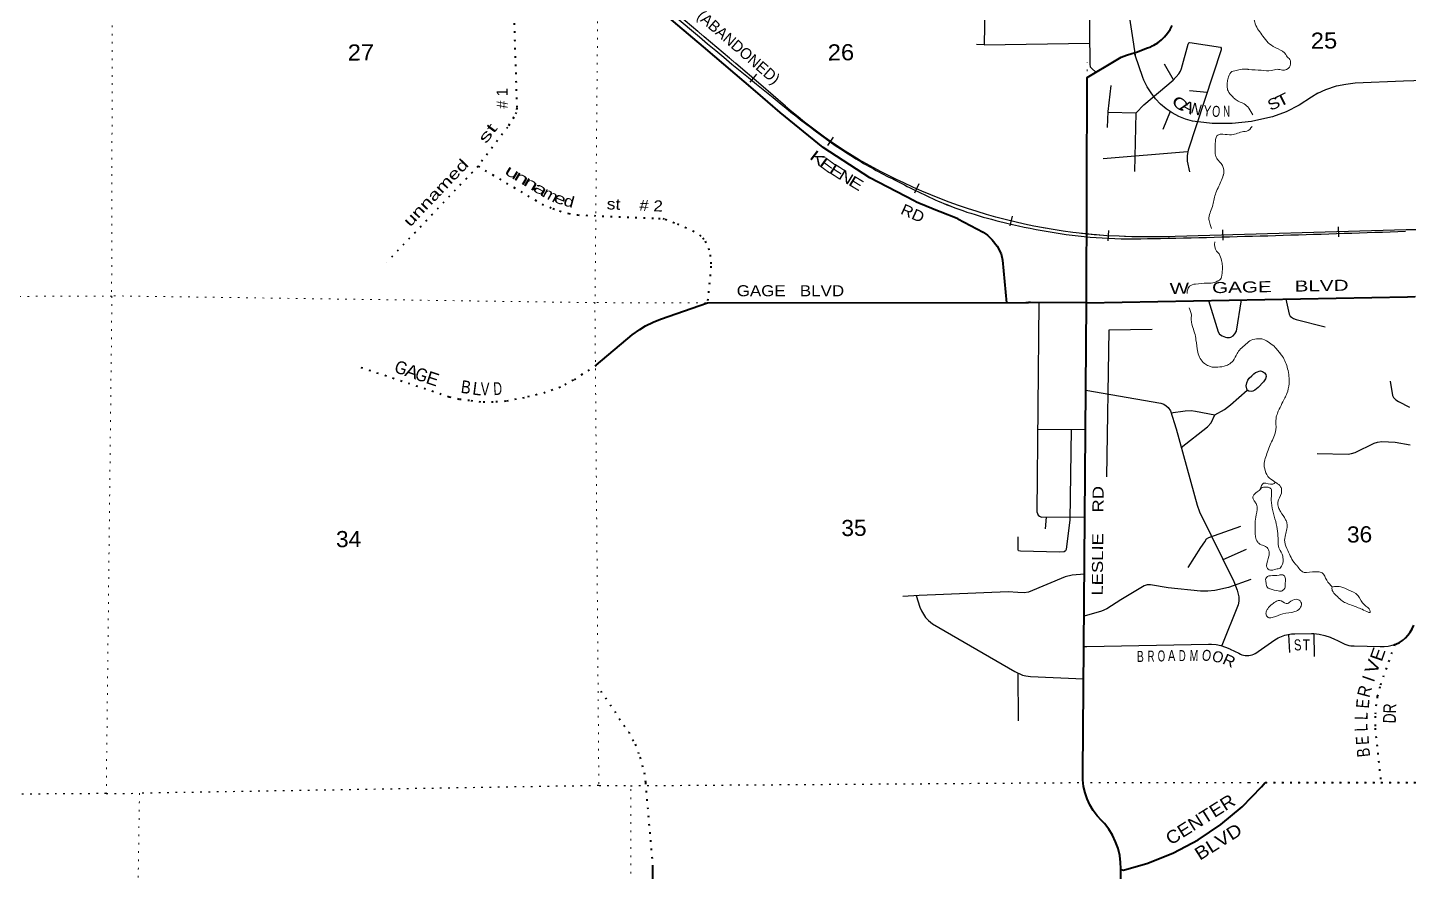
# Model space of a CAD drawing. Header units: feet. Extents: x 245918 to 509309, y -547785 to -360805.
# Drawn here: x 429036 to 444063, y -468071 to -458892 of the extents above; entities that cross this region are included whole.
import ezdxf
from ezdxf.enums import TextEntityAlignment as Align

# ---------------------------------------------------------------- set-up
doc = ezdxf.new("R2010")
doc.units = ezdxf.units.FT
doc.header["$LTSCALE"] = 60
doc.linetypes.add('DOTTED', pattern=[1.5, 0.3, -1.2])
doc.linetypes.add('LONG_DASHED', pattern=[7.5, 6, -1.5])
for name, color, linetype, lineweight in [('26', 7, 'Continuous', 40), ('27', 7, 'Continuous', 13), ('29', 7, 'Continuous', 25), ('34', 7, 'Continuous', 25), ('39', 7, 'Continuous', 13), ('53', 7, 'DOTTED', 40), ('6', 7, 'DOTTED', 25), ('63', 7, 'Continuous', 25), ('7', 7, 'DOTTED', 13)]:
    doc.layers.add(name, color=color, linetype=linetype, lineweight=lineweight)
doc.layers.add('30', color=7, linetype='Continuous')
doc.layers.add('54', color=7, linetype='Continuous')

msp = doc.modelspace()

# ---------------------------------------------------------------- linework, layer by layer
at = {"layer": '26'}
for p, q in [((440530.49, -465625.11), (440560.14, -461885.31)), ((440560.14, -461885.31), (444053.58, -461819.94)), ((444053.58, -461819.94), (444136.59, -461818.38))]:
    msp.add_line(p, q, dxfattribs=at)
for points in [[(439161.5, -460973.81), (439117.63, -460953.86), (439005.01, -460910.42), (438980.1, -460901.31), (438955.01, -460890.95), (438735.73, -460800.4), (438710.83, -460790.12), (438685.73, -460777.15), (438200.79, -460526.58), (437694.94, -460195.87), (437226.42, -459814.1), (436959.04, -459582.4), (436390.52, -459101.31), (435834.39, -458630.71), (435246.37, -458133.12)], [(441079.51, -459166.37), (441104.51, -459157.14), (441225.25, -459112.59), (441250.34, -459103.33), (441275.25, -459091.2), (441294.53, -459081.81), (441336.31, -459055.74), (441375.14, -459025.45), (441410.6, -458991.26), (441442.28, -458953.56), (441469.85, -458912.75), (441493, -458869.28)], [(440560.14, -461885.31), (440568.17, -459433.3), (440883.83, -459245.57), (440937.72, -459214.76), (440995.46, -459189.73), (441054.51, -459173.32), (441079.51, -459166.37)], [(439161.5, -460973.81), (439433.9, -461116.33), (439482.91, -461149.98), (439534.95, -461201.48), (439588.13, -461270.66), (439630.68, -461353.14), (439647.41, -461420.77), (439690.64, -461885.12)], [(435223.78, -462565.22), (435615.38, -462235.08), (435697.83, -462175.32), (435758.99, -462135.41), (435844.08, -462095.5), (435925.14, -462062.6), (436435.17, -461884.41)], [(436435.17, -461884.41), (439899.33, -461883.4), (439930.55, -461882.74)], [(440560.14, -461885.31), (439949.33, -461882.82), (439930.55, -461882.74)], [(443912.94, -465603.41), (443926.88, -465599.07), (443966.65, -465581.95), (443967.32, -465581.63), (444000.34, -465557.96), (444030.7, -465530.97), (444058.08, -465500.95), (444082.16, -465468.23), (444102.7, -465433.18), (444122.38, -465392.52)], [(440933.42, -468051.79), (440933.08, -468039.39), (440931.32, -467974.27), (440921.12, -467897.4), (440902.95, -467822.01), (440877, -467748.93), (440843.55, -467678.97), (440802.97, -467612.89), (440755.7, -467551.41), (440725.04, -467517.74), (440676.68, -467465.76), (440634.02, -467409.01), (440597.52, -467348.12), (440567.59, -467283.74), (440544.55, -467216.59), (440528.65, -467147.4), (440520.08, -467076.92), (440518.92, -467005.93), (440519.66, -466990.38), (440530.49, -465625.11)], [(440933.42, -468051.79), (440963.8, -468057.29), (441228.34, -467982.16), (441507.69, -467870.11), (441773.8, -467729.48), (442023.76, -467561.8), (442254.82, -467368.91), (442464.44, -467152.93), (442505.17, -467105.27)], [(435838.16, -468006.5), (435831.94, -468775.92)], [(440563.34, -472052.66), (440564.4, -472050.69), (440682.89, -471830.11), (440808.53, -471558.45), (440831.68, -471498.7), (440898.38, -471260.28), (440939.79, -471016.2), (440955.46, -470769.13), (440955.6, -470741.28), (440933.73, -468089.39), (440933.42, -468051.79)]]:
    msp.add_lwpolyline(points, dxfattribs=at)
at = {"layer": '29'}
for p, q in [((439447.41, -459077.49), (439362.3, -459073.83)), ((441506.18, -459459.81), (441408.06, -459290.8)), ((441682.07, -459577.02), (441873.85, -459593.73)), ((440791.02, -459810.37), (441099.78, -459818.42)), ((441470.26, -459804.17), (441392.09, -460000.08)), ((440741.5, -460314.36), (441660.45, -460239.88)), ((440029.35, -463262.16), (440549.22, -463262.84)), ((440121.5, -464217.44), (440108.51, -464344.91)), ((442045.71, -464677.33), (442301.63, -464567.65)), ((442757.05, -465492.65), (442768.23, -465689.25)), ((443032.66, -465483.08), (443037.62, -465733.56)), ((439813.22, -465911.72), (439815.45, -466433.4))]:
    msp.add_line(p, q, dxfattribs=at)
for points in [[(440577.31, -457491.94), (440595.02, -459288.72), (440600.71, -459317.19), (440617.08, -459338.25), (440662.19, -459377.38)], [(440580.1, -457775.16), (440725.31, -457865.2), (440817.27, -457938.81), (440866.31, -458012.41), (440915.36, -458110.55), (440946.01, -458239.36), (441088.33, -459191.38)], [(440582.64, -458032.28), (439462.87, -458038.69), (439447.41, -459077.49), (440592.78, -459061.08)], [(441084.76, -460457.43), (441100.12, -459818.06), (441182.49, -459730.57), (441503.58, -459462.68), (441565.48, -459394.41), (441581.85, -459366.33), (441593.17, -459335.11), (441666.05, -459071.48), (441675.41, -459057.44), (441685.71, -459053.71), (442017.1, -459103.15), (442023.89, -459113.6), (442026.23, -459132.32), (441664.9, -460226.41), (441655.53, -460283.65), (441657.23, -460344.39), (441681.54, -460459.75)], [(443078.24, -459603.73), (443007.81, -459649.05), (442874.07, -459735.05), (442732.07, -459806.59), (442583.37, -459862.9), (442567.39, -459867.23), (442357.28, -459911.61), (442143.69, -459933.79), (441928.95, -459933.51), (441715.41, -459910.8), (441638.53, -459888.41), (441564.41, -459858.12), (441493.87, -459820.24), (441427.67, -459775.19), (441366.54, -459723.48), (441311.15, -459665.65), (441262.12, -459602.36), (441219.96, -459534.28), (441185.15, -459462.17), (441173.7, -459433.25), (441088.33, -459191.38), (441079.51, -459166.37)], [(440823.92, -459521.9), (440791.5, -459806.12), (440784.94, -459980)], [(443078.24, -459603.73), (443166, -459563.82), (443280.34, -459526.57), (443384.05, -459505.28), (443482.88, -459490.94), (444008.31, -459469.96)], [(444008.31, -459469.96), (444234.73, -459464.84), (444424.17, -459462.25)], [(440042.53, -461883.2), (440020.76, -464160.89), (440033.55, -464196.27), (440047.58, -464207.97), (440071.95, -464217.81), (440541.68, -464214.31)], [(441886.12, -461860.84), (441992.31, -462200.18), (442008.69, -462225.92), (442035.35, -462246.23), (442071.83, -462261.03), (442088.79, -462263.36), (442117.77, -462262.6), (442131.24, -462258.21), (442154.63, -462246.51), (442175.33, -462224.75), (442192.49, -462193.23), (442246.62, -461854.06)], [(442730.3, -461844.97), (442766.47, -462010.64), (442775.83, -462029.34), (442792.27, -462043.71), (442813.25, -462055.09), (442843.65, -462066.8), (443158.76, -462146.39)], [(441273.04, -462177.26), (440802.6, -462184.45), (440776.13, -463778.66)], [(440552.63, -462837.52), (441368.97, -462976.22), (441400.6, -462988.79), (441428.67, -463007.51), (441449.72, -463026.23), (441472.8, -463062.06), (441536.77, -463258.52), (441765.45, -464086.85), (441790.59, -464158.84), (442164.8, -464919.37), (442200.28, -465011), (442218.6, -465085.52), (442218.6, -465129.98), (442209.45, -465170.58), (442031.49, -465612.89)], [(441956.24, -463104.54), (442060.15, -463044.95), (442128.33, -462997.32), (442307.36, -462836.05)], [(443863.38, -462739.73), (443889.69, -462892.83), (443901.38, -462916.23), (443927.47, -462942.19), (443955.17, -462960.69), (444076.73, -463021.96)], [(441479.63, -463083.04), (441632.15, -463061.33), (441699.98, -463058.99), (441745.19, -463064.73), (441956.24, -463104.54)], [(441592.04, -463458.71), (441876.74, -463235.9), (441917.49, -463192.37), (441956.24, -463104.54)], [(440393.82, -463262.64), (440376.92, -464247.79), (440339.93, -464568.35), (440332.92, -464584.73), (440315.75, -464596.49), (440265.74, -464599.46), (439841.76, -464587.07), (439818.37, -464582.39), (439814.61, -464570.33), (439815.88, -464432.51)], [(443069.92, -463524.13), (443408.49, -463531.49), (443442.97, -463524.66), (443482.73, -463512.96), (443690.52, -463414.14), (443728.31, -463402.97), (443775.08, -463395.95), (443848.37, -463397.07), (443917.75, -463402.97), (444081.32, -463430.47)], [(441664.77, -464765.83), (441802.65, -464549.45), (441846.72, -464486.45), (441867.77, -464453.69), (441890.59, -464439.89), (442238.56, -464315.26)], [(440536.73, -464837.87), (440402.5, -464849.17), (440327.09, -464865.87), (439928.9, -465034.03), (439880.03, -465042.37), (439811.95, -465038.71), (439707.57, -465029.76), (438737.14, -465068.7), (438561.15, -465080.13)], [(442348.2, -464896.27), (442105.61, -464982.89), (441956.65, -465015.31), (441881.81, -465024.67), (441802.02, -465022.77), (441448.85, -464985.74), (441255, -464954.47), (441219.92, -464954.47), (441188.12, -464964.88), (440932.79, -465115.66), (440780.56, -465214.49), (440722.92, -465239.96), (440533.1, -465295.96)], [(438708, -465069.87), (438745.45, -465197.84), (438764.48, -465235.93), (438808.6, -465307.82), (438839, -465340.58), (438885.43, -465377.35), (439780.83, -465897.07), (439864.57, -465934.96), (439899.66, -465944.32), (439952.08, -465949.64), (440527.71, -465976.01)], [(440530.49, -465625.11), (440563.23, -465624.49), (441887.46, -465599.49), (441919.72, -465599.78), (441971.51, -465604.66), (442022.5, -465614.92), (442072.14, -465630.46), (442119.88, -465651.1), (442124.49, -465653.67), (442218.23, -465698.64), (442234.76, -465707.29), (442252.11, -465714.16), (442270.07, -465719.19), (442288.47, -465722.31), (442307.09, -465723.49), (442325.73, -465722.71), (442344.19, -465719.99), (442362.26, -465715.36), (442379.75, -465708.86), (442396.47, -465700.57), (442412.22, -465690.58), (442412.86, -465690.13), (442428.05, -465680.65), (442610.66, -465552.91), (442646.46, -465530.42), (442681.08, -465514.28), (442717.21, -465501.84), (442754.43, -465493.25), (442789.45, -465488.82), (442828.39, -465486.88), (443010.04, -465482.11), (443032.92, -465483.11), (443093.72, -465490.2), (443153.44, -465503.59), (443211.44, -465523.16), (443267.08, -465548.69), (443283.21, -465557.52), (443348.87, -465589.55), (443369.71, -465600.15), (443391.55, -465608.51), (443414.14, -465614.54), (443437.24, -465618.18), (443460.59, -465619.38), (443474.77, -465618.92), (443756.65, -465623.84), (443799.95, -465624.38), (443843.07, -465620.4), (443885.53, -465611.93), (443912.94, -465603.41)]]:
    msp.add_lwpolyline(points, dxfattribs=at)
msp.add_lwpolyline([(442307.36, -462836.05), (442299.29, -462789.88), (442303.78, -462756.24), (442315.67, -462727.86), (442332.04, -462705.63), (442357.76, -462678.72), (442379.94, -462658.89), (442401.03, -462644.79), (442420.91, -462635.43), (442439.62, -462628.41), (442453.41, -462627.5), (442475.88, -462631.92), (442498.09, -462648.3), (442510.96, -462664.68), (442514.69, -462688.21), (442507.45, -462711.48), (442485.23, -462745.41), (442426.95, -462807.75), (442391.68, -462835.51), (442371.8, -462847.21), (442353.72, -462851.12), (442328.53, -462846.04)], close=True, dxfattribs=at)
at = {"layer": '34'}
for p, q in [((440798.86, -461099.21), (440793.38, -461209.69)), ((442039.89, -461093.32), (442043.06, -461203.88)), ((443300.59, -461058), (443303.76, -461168.57))]:
    msp.add_line(p, q, dxfattribs=at)
at = {"layer": '34', "lineweight": 13}
msp.add_line((441525.3, -461164), (444039.64, -461091.96), dxfattribs=at)
for points in [[(435835.32, -458513.59), (437017.58, -459514.03), (437285.36, -459746.08)], [(444039.28, -461091.56), (449129.12, -461014.88), (451015.81, -460986.46), (451263.88, -460982.72), (454627.06, -460932.06)]]:
    msp.add_lwpolyline(points, dxfattribs=at)
at = {"layer": '34'}
msp.add_lwpolyline([(444039.58, -461093.06), (441525.33, -461165.1), (441464.76, -461166.74), (441328.39, -461169.42), (441191.4, -461169.71), (441053.9, -461166.79), (440917.29, -461162.37), (440780.86, -461155.6), (440667.82, -461147.39)], dxfattribs=at)
at = {"layer": '34', "lineweight": 13}
for centre, radius, start, end in [((440706.83, -455870.21), 5169.99, 228.56312, 244.62588), ((441190.11, -455052.02), 6116.94, 243.81994, 264.87781), ((441257.48, -453322.77), 7845.8, 265.51526, 271.95619)]:
    msp.add_arc(centre, radius, start, end, dxfattribs=at)
at = {"layer": '34'}
for points in [[(429397.76, -453807.64), (430469.16, -454241.07), (431189.44, -454626.6), (431626.75, -454952.95), (437238.26, -459726.27), (438107.72, -460352.94), (438548.7, -460588.04), (439038.79, -460817.97), (439754.42, -461033.08), (440795.69, -461183.92), (441366.2, -461184.97), (444030.98, -461107.69)], [(429397.79, -453807.7), (430469.19, -454241.13), (431189.47, -454626.65), (431626.78, -454953), (437238.28, -459726.3), (438107.74, -460352.97), (438548.72, -460588.07), (439038.81, -460818), (439754.44, -461033.11), (440795.7, -461183.94), (441366.22, -461184.99), (444030.99, -461107.7)], [(438350.66, -476603.07), (437830.68, -477573.62), (437303.57, -478518), (436955.82, -479057.59), (436508.21, -479570.8), (436218.56, -479839.82), (435879.83, -480095.46), (435465.82, -480325.79), (434525.35, -480692.97), (433338.3, -480960.11), (430157.83, -481609.35), (429676.88, -481668.27), (429337.88, -481693.01), (428585.31, -481654.17), (427409.58, -481462.63), (423444.12, -480709.26), (422448.51, -480435.69), (421517.01, -479994.72), (420724.41, -479435.01), (420114.46, -478811.36), (419456.65, -477836.59), (418936.41, -476847.59), (414751.31, -468812.95), (414566.65, -468496.9), (414342.77, -468175.18), (413896.11, -467612.22), (413497.31, -467209.99), (413018.03, -466821.29), (412549.79, -466495.01)]]:
    msp.add_spline(points, degree=3, dxfattribs=at)
at = {"layer": '39'}
for points in [[(441929.78, -457414.89), (441939.59, -457488.72), (441968.81, -457636.93), (441966.97, -457659), (441961.89, -457781.37), (441972.35, -457837.45), (441983.1, -457931.63), (441973.88, -458037.99), (441964, -458058.12), (441932.31, -458112.49), (441918.76, -458176.76), (441899.84, -458325.3), (441896.42, -458403.54), (441905.32, -458517.79), (441876.33, -458662.39), (441876.47, -458680.44), (441896.65, -458696.33), (441980.93, -458699.76), (442108.9, -458642.7), (442219.05, -458617.85), (442279.34, -458631.47), (442335.94, -458687.21), (442393.26, -458837.22), (442397.38, -458851.23), (442480.66, -458985.01), (442537.37, -459056.81), (442611.98, -459106.41), (442646.22, -459124.22), (442728.94, -459185.81), (442735.06, -459197.8), (442773.49, -459239.64), (442779.91, -459291.73), (442768.1, -459321.9), (442692.12, -459354.53), (442635.87, -459344.9), (442573.79, -459359.38), (442461.42, -459356.16), (442326.93, -459347.08), (442314.88, -459345.16), (442234.66, -459347.73), (442172.56, -459360.21), (442142.54, -459370.45), (442104.85, -459426.86), (442093.22, -459479.09), (442089.59, -459529.26)], [(442089.59, -459529.26), (442100, -459579.31), (442152.67, -459645.13), (442189.04, -459678.97), (442275.64, -459722.47), (442326.14, -459768.23), (442368.98, -459840.65)], [(442363.03, -459967.08), (442304, -460019.05), (442269.91, -460023.33), (442139.77, -460058.35), (442043.42, -460051.01), (442003.33, -460055.3), (441979.36, -460069.51), (441965.62, -460107.7), (441960.28, -460197.99), (441964.96, -460284.19), (441977.22, -460314.19), (442019.72, -460362.02), (442033.9, -460379.97), (442050.3, -460425.98), (442050.81, -460492.15), (442048.84, -460498.18), (441991.71, -460634.96), (441962.16, -460705.36), (441931.07, -460837.95), (441892.03, -460978.6), (441906, -461032.05), (441921, -461077.05)], [(441955.45, -461222.54), (441974.9, -461322.96), (441991.07, -461338.88), (442025.71, -461408.83), (442038.21, -461468.91), (442038.62, -461523.05), (442029.22, -461605.34), (442019.36, -461627.47), (441993.43, -461647.7), (441983.44, -461651.79), (441955.44, -461664.01), (441873.26, -461672.62), (441746.93, -461681.54), (441680.92, -461706.07), (441667.02, -461726.22), (441655.33, -461770.43), (441655.01, -461786.07)], [(441677.67, -461940.15), (441701.38, -462020.78), (441699.69, -462062.91), (441706.1, -462113), (441749.43, -462271.12), (441751.56, -462287.15), (441770.64, -462421.38), (441797.27, -462493.39), (441843.81, -462545.2), (441890.16, -462572.94), (441926.36, -462584.72), (441964.5, -462586.46), (442056.69, -462575.78), (442104.7, -462557.39), (442154.55, -462516.93), (442198.08, -462438.41), (442235.81, -462388.01), (442295.59, -462335.44), (442353.43, -462290.91), (442429.55, -462276.33), (442437.57, -462276.28), (442477.73, -462280.01), (442552.27, -462321.59), (442616.88, -462375.28), (442663.43, -462429.1), (442662.45, -462427.74)], [(442665.71, -462432.15), (442693.91, -462469.94), (442749.02, -462602.97), (442764.32, -462767.3), (442741.04, -462871.76), (442719.34, -462920.04), (442638.37, -463087.06), (442622.73, -463141.32), (442621.69, -463267.67), (442566.63, -463414.46), (442511.59, -463561.24), (442494.06, -463629.55), (442504.72, -463711.69), (442549.46, -463791.6), (442618.03, -463839.24), (442626.1, -463845.2), (442672.56, -463886.99), (442680.73, -463906.98), (442681.12, -463957.11), (442643.75, -464055.64), (442650.2, -464111.76), (442670.61, -464157.73), (442727.46, -464245.56), (442741.77, -464281.57), (442724.7, -464410.03), (442717.25, -464486.29), (442750.07, -464580.31), (442831.43, -464726.13), (442851.66, -464748.05), (442894.17, -464797.88), (442930.45, -464819.69), (442948.5, -464819.55), (442954.52, -464819.51), (443082.85, -464812.59), (443123.07, -464824.34), (443173.82, -464904.2), (443237.55, -464978.03)], [(442448.09, -463915.77), (442487.76, -463848.9), (442588.09, -463859.5), (442618.03, -463839.24)], [(442447.76, -463921.81), (442461.65, -463903.66), (442517.74, -463891.23), (442551.89, -463897), (442556.11, -463899.26), (442568.04, -463910.93), (442574.36, -463950.99), (442570.97, -464031.23), (442618.89, -464265.52), (442639.77, -464371.66), (442644.56, -464473.9), (442653.18, -464552.06), (442685.74, -464611.98), (442698.09, -464654.01), (442682.8, -464752.39), (442644.9, -464780.73), (442636.88, -464780.79), (442572.79, -464795.28), (442530.51, -464775.52), (442520.27, -464747.52), (442545.55, -464643.06), (442547.17, -464592.92), (442532.85, -464556.92), (442500.57, -464533.08), (442448.24, -464511.39), (442424, -464489.5), (442399.49, -464431.52), (442397.11, -464383.41), (442401.87, -464218.93), (442417.07, -464106.51), (442410.84, -464078.48), (442388.51, -464044.55), (442382.4, -464032.56), (442370.17, -464006.58), (442381.96, -463974.41), (442429.79, -463933.96), (442447.89, -463921.41)], [(442647.09, -465018.22), (442675.23, -465024.04), (442705.19, -465007.79), (442721.04, -464981.6), (442722.88, -464959.53), (442724.44, -464901.36), (442714.07, -464857.31), (442675.85, -464843.55), (442655.82, -464847.69), (442561.59, -464854.38), (442529.57, -464864.63), (442511.68, -464886.82), (442514.04, -464932.93), (442528.46, -464982.96), (442548.62, -464994.86), (442558.68, -464998.79), (442647.1, -465017.96)], [(443647.85, -465243.77), (443637.61, -465215.76), (443601.27, -465185.94), (443536.45, -465104.18), (443510.09, -465066.27), (443413.36, -465010.8), (443326.84, -464975.31), (443260.62, -464973.77), (443234.59, -464979.97), (443234.85, -465014.07), (443277.41, -465069.92), (443329.95, -465119.68), (443442.71, -465175.03), (443559.41, -465220.33), (443631.88, -465253.91), (443645.94, -465255.82), (443648.05, -465243.45)], [(442518.29, -465291.93), (442544.51, -465311.79), (442592.62, -465307.45), (442696.64, -465268.61), (442828.87, -465245.61), (442880.77, -465211.15), (442898.39, -465154.87), (442884.16, -465128.91), (442845.9, -465111.13), (442765.93, -465145.78), (442747.94, -465155.94), (442679.53, -465128.35), (442647.4, -465124.56), (442629.4, -465130.71), (442579.5, -465165.15), (442531.74, -465215.62), (442527.79, -465223.68), (442513.97, -465253.85), (442518.29, -465291.93)]]:
    msp.add_spline(points, degree=3, dxfattribs=at)
at = {"layer": '53'}
for points in [[(434322.37, -458572.09), (434360.19, -459769.2), (434352.97, -459814.62), (434327.71, -459867.83), (434258.5, -459976.71), (433938.38, -460399.1), (432943.71, -461443.78)], [(433938.38, -460399.1), (434635.11, -460813.14), (434751.85, -460860.27), (434826.3, -460886.88), (434924.69, -460913.48), (435020.31, -460930.18), (435903.25, -460966.7), (435947.79, -460968.7), (435975.6, -460976.87), (436108, -461027.89), (436276.19, -461101.74), (436349.27, -461146.6), (436385.21, -461180.23), (436409.81, -461215.48), (436447.04, -461292.64), (436463, -461364.48), (436471.87, -461444.83), (436472.96, -461488.87), (436435.17, -461884.41)], [(435223.78, -462565.22), (434975.87, -462727.42), (434835.69, -462803.72), (434670.07, -462863.12), (434441.38, -462918.99), (434239.29, -462956.24), (434100.96, -462967.17), (433969.39, -462965.55), (433844.41, -462949.59), (433732.73, -462936.29), (433623.59, -462910.49), (432628.93, -462580.13)], [(443912.94, -465603.41), (443751.97, -466062.77), (443724.42, -466167.39), (443711.12, -466255.2), (443700.49, -466382.93), (443701.11, -466512.36), (443764.05, -467105.19)], [(435272.88, -466110.16), (435577.64, -466557.11), (435647.47, -466688.63), (435700.66, -466829.67), (435745.87, -466994.65), (435759.33, -467105.83), (435838.16, -468006.5)], [(442505.17, -467105.27), (443764.05, -467105.19), (444155.37, -467105.16)]]:
    msp.add_lwpolyline(points, dxfattribs=at)
at = {"layer": '6'}
for p, q in [((435251.68, -467138.1), (430253.28, -467221.5)), ((435255.04, -467138.09), (435605.15, -467139.11)), ((435598.44, -467139.14), (440513.52, -467105.09)), ((429892, -467225), (430253.28, -467221.5))]:
    msp.add_line(p, q, dxfattribs=at)
for points in [[(440513.52, -467105.09), (442328.51, -467104.62), (444155.37, -467105.16)], [(429892, -467225), (424560.1, -467262.16), (419226.21, -467359.06)]]:
    msp.add_lwpolyline(points, dxfattribs=at)
at = {"layer": '63'}
for p, q in [((436968.62, -459399.09), (436897.16, -459483.53)), ((437804.24, -460083.88), (437740.48, -460174.26)), ((438734.13, -460592.7), (438689.05, -460693.7)), ((439750.22, -460941.9), (439724.05, -461049.37))]:
    msp.add_line(p, q, dxfattribs=at)
at = {"layer": '63', "linetype": 'LONG_DASHED'}
msp.add_line((447335.11, -461043.01), (444039.57, -461092.66), dxfattribs=at)
msp.add_lwpolyline([(440667.82, -461147.39), (440643.9, -461145.65), (440622.24, -461143.74), (440516.21, -461133.04), (440409.94, -461120.14), (440304.52, -461105.6), (440198.57, -461089.42), (440093.73, -461071.07), (439988.38, -461051.06), (439884.14, -461028.88), (439779.93, -461005.34), (439676.55, -460980.16), (439572.93, -460952.79), (439470.44, -460923.24), (439368.52, -460892.62), (439266.34, -460859.79), (439165.55, -460825.62), (439065.05, -460789.54), (438965.14, -460751), (438866.34, -460711.65), (438767.83, -460670.39), (438669.9, -460626.68), (438573.09, -460582.17), (438490.88, -460542.45), (438485.49, -460540.04), (438404.61, -460500.38), (438324.04, -460459.6), (438244.49, -460417.66), (438165.19, -460373.87), (438087.27, -460328.53), (438010.02, -460282.42), (437933.04, -460234.45), (437857.46, -460185.67), (437782.52, -460135.39), (437708.57, -460083.21), (437635.68, -460030.59), (437563.44, -459976.48), (437492.17, -459920.47), (437421.98, -459864.02), (437352.81, -459806.41), (437284.63, -459746.92), (437016.86, -459514.87), (435834.6, -458514.43)], dxfattribs=at)
at = {"layer": '7'}
for p, q in [((435287.4, -453694.12), (435210.9, -461877.79)), ((429962.25, -456617.81), (429950.23, -461812.15)), ((440560.14, -461885.31), (440568.52, -459272.59)), ((429953.59, -461812.13), (424747.83, -461831.55)), ((429953.59, -461812.13), (429892, -467225)), ((435211.1, -461884.26), (429947.98, -461809.92)), ((435209.99, -461879.95), (435252.82, -467140.33)), ((440560.14, -461885.31), (435211.08, -461884.14)), ((440524.01, -466466.39), (440560.14, -461885.31)), ((440560.21, -461885.78), (444053.58, -461820.08)), ((444053.58, -461820.08), (444699.28, -461807.93)), ((435605.59, -471785.4), (435600.67, -467136.89)), ((430253.28, -467221.5), (430181.55, -471975.42))]:
    msp.add_line(p, q, dxfattribs=at)

# ---------------------------------------------------------------- texts
at = {"layer": '27'}
for s, rotation, width, p in [('K', 322.634, 1.5, (437600.16, -460359.5)), ('E', 323.606, 1.5, (437704.55, -460437.48)), ('E', 327.136, 1.4, (437811.32, -460506.28)), ('N', 328.636, 1.25, (437913.21, -460568.98)), ('E', 328.636, 1.4, (438023.01, -460635.9)), ('R', 335.746, 1.1, (438585.44, -460939.9)), ('D', 335.746, 1.1, (438703.11, -460992.92))]:
    msp.add_text(s, height=120, rotation=rotation, dxfattribs=dict(at, width=width)).set_placement(p, align=Align.CENTER)
for s, rotation, width, p in [('W    GAGE    BLVD', 1.07, 1.4, (441465.91, -461789.69)), ('GAGE   BLVD', 359.987, 1.15, (436753.3, -461814.48)), ('LESLIE    RD', 89.546, 1.25, (440737.18, -465071.8))]:
    msp.add_text(s, height=120, rotation=rotation, dxfattribs=dict(at, width=width)).set_placement(p)
at = {"layer": '30'}
for s, rotation, width, p in [('C', 319.601, 1.5, (441540.23, -459764.86)), ('S', 24.445, 1.2, (442621.65, -459772.91)), ('T', 25.91, 1.4, (442719.01, -459730.04)), ('A', 331.469, 1.35, (441634.7, -459806.11)), ('N', 343.107, 0.95, (441739.73, -459834.73)), ('Y', 354.688, 0.8, (441869.01, -459856.43)), ('O', 355.815, 0.7, (441967.23, -459862.86)), ('N', 0.494, 0.65, (442084.93, -459861.65)), ('B', 0.812, 0.7, (441146.97, -465792.95)), ('R', 0.812, 0.65, (441263.14, -465789.79)), ('O', 0.812, 0.65, (441376.37, -465787.43)), ('A', 0.617, 0.75, (441487.5, -465783.89)), ('D', 359.877, 0.65, (441601.81, -465784.27)), ('M', 358.945, 0.7, (441728.58, -465783.7)), ('O', 350.033, 0.8, (441856.92, -465780.75)), ('O', 342.033, 0.95, (441972.1, -465794.49)), ('S', 3.908, 0.75, (442862.06, -465667.35)), ('T', 0.107, 0.8, (442952.96, -465667.41)), ('R', 336.033, 1.1, (442088.61, -465833.66))]:
    msp.add_text(s, height=120, rotation=rotation, dxfattribs=dict(at, width=width)).set_placement(p, align=Align.CENTER)
at = {"layer": '54'}
msp.add_text('# 1', height=120, rotation=90.513, dxfattribs=at).set_placement((434260.7, -459772.61))
for s, rotation, width, p in [('st', 52.843, 1.75, (434022.85, -460163.47)), ('unnamed', 46.405, 1.4, (433198.85, -461067.06)), ('st', 357.632, 1.2, (435336.01, -460868.17)), ('# 2', 357.632, 1.15, (435690.97, -460883.28))]:
    msp.add_text(s, height=120, rotation=rotation, dxfattribs=dict(at, width=width)).set_placement(p)
for s, height, rotation, width, p in [('u', 120, 329.279, 1.65, (434280.83, -460515.36)), ('n', 120, 329.279, 1.7, (434383.58, -460576.42)), ('n', 120, 329.279, 1.7, (434485.92, -460637.23)), ('a', 120, 329.279, 1.65, (434587.88, -460697.83)), ('m', 120, 331.279, 1.2, (434699.56, -460761.48)), ('e', 120, 338.015, 1.45, (434810.11, -460806.6)), ('d', 120, 344.867, 1.25, (434914, -460839.23)), ('G', 140, 341.627, 0.9, (433079.79, -462659.09)), ('A', 140, 341.627, 1.1, (433196.78, -462698.82)), ('G', 140, 341.627, 0.9, (433303.14, -462735.88)), ('E', 140, 341.627, 1.05, (433422.83, -462777.4)), ('B', 140, 352.207, 0.85, (433798.19, -462871.77)), ('L', 140, 352.721, 0.95, (433920.58, -462889.46)), ('V', 140, 359.297, 0.75, (434013.76, -462893.09)), ('D', 140, 3.516, 0.7, (434155.86, -462888.44)), ('E', 140, 70.689, 1.1, (443795.2, -465732.72)), ('V', 140, 70.689, 1.15, (443739.3, -465866.1)), ('I', 140, 70.689, 0.95, (443695.19, -465997.31)), ('R', 140, 75.246, 0.9, (443653.88, -466129.58)), ('E', 140, 85.239, 0.8, (443636.16, -466251.58)), ('DR', 140, 88.275, 0.8, (443929.01, -466354.64)), ('L', 140, 88.275, 0.8, (443619.09, -466383.46)), ('L', 140, 92.061, 0.8, (443617.95, -466504.79)), ('E', 140, 93.061, 0.75, (443632.17, -466643.68)), ('B', 140, 96.061, 0.8, (443642.52, -466771.02)), ('CENTER', 140, 32.161, 1.1, (441836.34, -467565.49)), ('BLVD', 140, 32.161, 1.15, (442031.32, -467807))]:
    msp.add_text(s, height=height, rotation=rotation, dxfattribs=dict(at, width=width)).set_placement(p, align=Align.CENTER)
at = {"layer": '63'}
msp.add_text('(ABANDONED)', height=120, rotation=319.088, dxfattribs=at).set_placement((436309.86, -458782.09))
at = {"layer": '7'}
for s, rotation, width, p in [('27', 0.683, 1.1, (432520.96, -459250.83)), ('26', 0.683, 1.1, (437744.83, -459250.01)), ('25', 0.681, 1.1, (443002.14, -459122.11)), ('35', 0.68, 1.05, (437893.12, -464423.93)), ('36', 0.68, 1.05, (443395.92, -464494.34)), ('34', 0.68, 1.05, (432393.2, -464544.92))]:
    msp.add_text(s, height=175.5, rotation=rotation, dxfattribs=dict(at, width=width)).set_placement(p)

doc.saveas('drawing.dxf')
